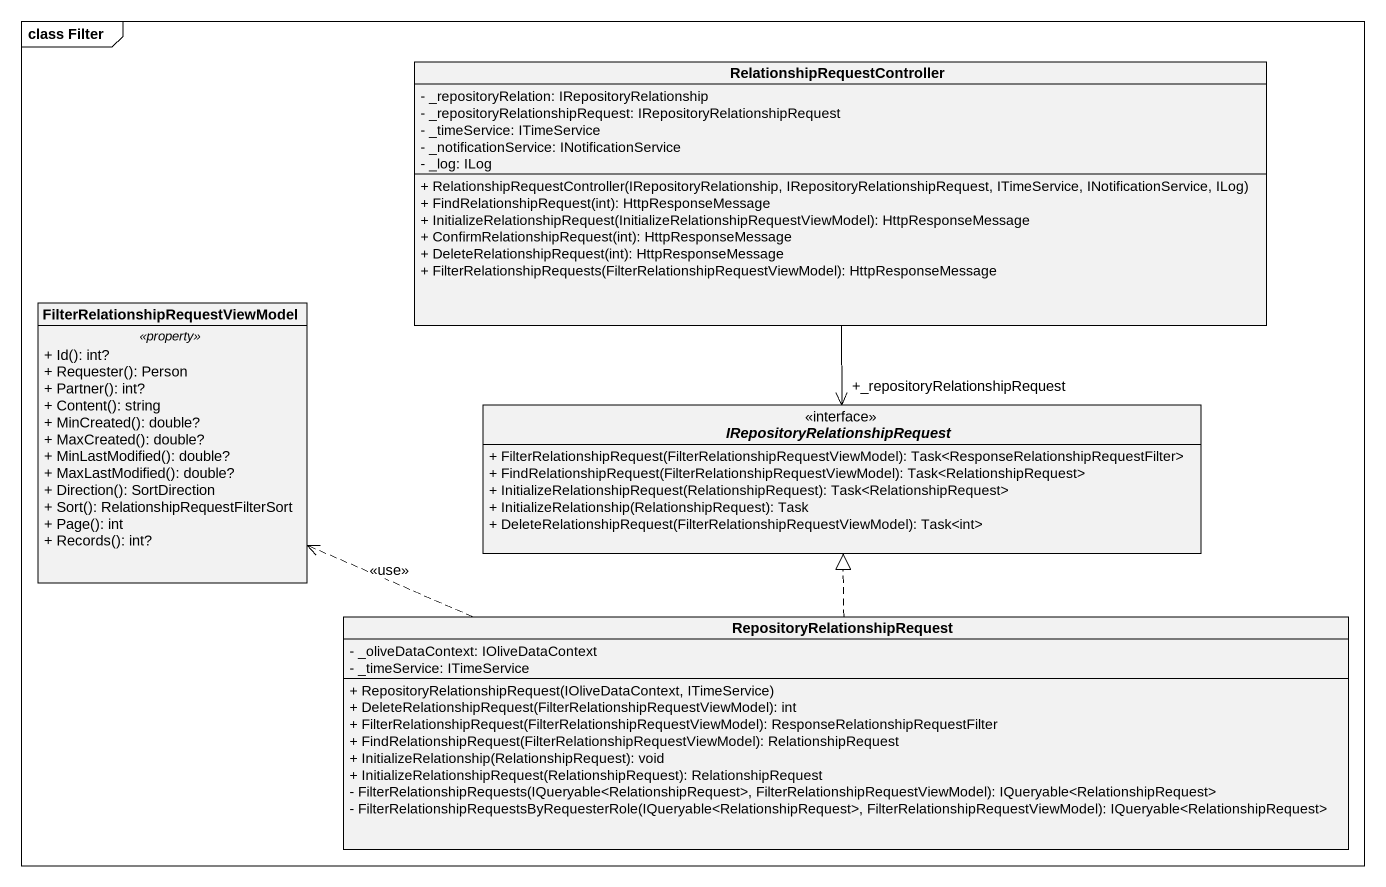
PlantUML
@startuml
mainframe class Filter
hide circle
hide empty members
skinparam classAttributeIconSize 0
class "RelationshipRequestController" as RelationshipRequestControlle {
  - _repositoryRelation: IRepositoryRelationship
  - _repositoryRelationshipRequest: IRepositoryRelationshipRequest
  - _timeService: ITimeService
  - _notificationService: INotificationService
  - _log: ILog
  + RelationshipRequestController(IRepositoryRelationship, IRepositoryRelationshipRequest, ITimeService, INotificationService, ILog)
  + FindRelationshipRequest(int): HttpResponseMessage
  + InitializeRelationshipRequest(InitializeRelationshipRequestViewModel): HttpResponseMessage
  + ConfirmRelationshipRequest(int): HttpResponseMessage
  + DeleteRelationshipRequest(int): HttpResponseMessage
  + FilterRelationshipRequests(FilterRelationshipRequestViewModel): HttpResponseMessage
}
class "FilterRelationshipRequestViewModel" as FilterRelationshipRequestVie {
  .. <<property>> ..
  + Id(): int?
  + Requester(): Person
  + Partner(): int?
  + Content(): string
  + MinCreated(): double?
  + MaxCreated(): double?
  + MinLastModified(): double?
  + MaxLastModified(): double?
  + Direction(): SortDirection
  + Sort(): RelationshipRequestFilterSort
  + Page(): int
  + Records(): int?
}
interface "IRepositoryRelationshipRequest" as IRepositoryRelationshipReque {
  + FilterRelationshipRequest(FilterRelationshipRequestViewModel): Task<ResponseRelationshipRequestFilter>
  + FindRelationshipRequest(FilterRelationshipRequestViewModel): Task<RelationshipRequest>
  + InitializeRelationshipRequest(RelationshipRequest): Task<RelationshipRequest>
  + InitializeRelationship(RelationshipRequest): Task
  + DeleteRelationshipRequest(FilterRelationshipRequestViewModel): Task<int>
}
class "RepositoryRelationshipRequest" as RepositoryRelationshipReques {
  - _oliveDataContext: IOliveDataContext
  - _timeService: ITimeService
  + RepositoryRelationshipRequest(IOliveDataContext, ITimeService)
  + DeleteRelationshipRequest(FilterRelationshipRequestViewModel): int
  + FilterRelationshipRequest(FilterRelationshipRequestViewModel): ResponseRelationshipRequestFilter
  + FindRelationshipRequest(FilterRelationshipRequestViewModel): RelationshipRequest
  + InitializeRelationship(RelationshipRequest): void
  + InitializeRelationshipRequest(RelationshipRequest): RelationshipRequest
  - FilterRelationshipRequests(IQueryable<RelationshipRequest>, FilterRelationshipRequestViewModel): IQueryable<RelationshipRequest>
  - FilterRelationshipRequestsByRequesterRole(IQueryable<RelationshipRequest>, FilterRelationshipRequestViewModel): IQueryable<RelationshipRequest>
}
RelationshipRequestControlle --> "+_repositoryRelationshipRequest" IRepositoryRelationshipReque
RepositoryRelationshipReques .left.> FilterRelationshipRequestVie : <<use>>
RepositoryRelationshipReques .up.|> IRepositoryRelationshipReque
@enduml
